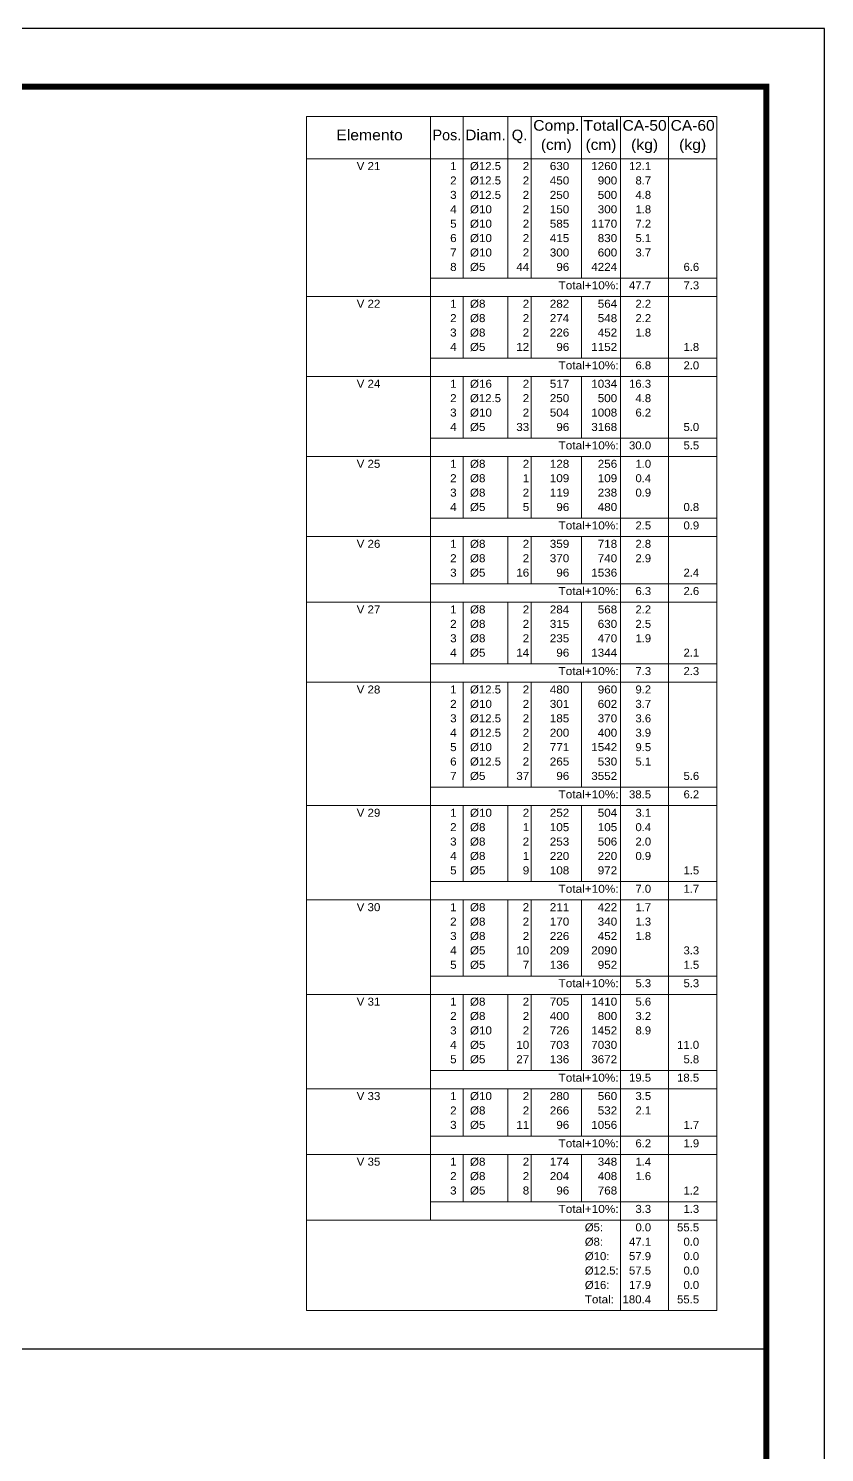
# Model space of a CAD drawing. Header units: centimetres. Extents: x 3194 to 3278, y -951 to -517.
# Drawn here: x 3264.74 to 3278.42, y -728.83 to -704.35 of the extents above; entities that cross this region are included whole.
import ezdxf
from ezdxf.enums import TextEntityAlignment as Align

# ---------------------------------------------------------------- set-up
doc = ezdxf.new("R2010")
doc.units = ezdxf.units.CM
doc.layers.add('ARQ-FOLHA', color=7, linetype='Continuous')
doc.layers.add('TABELAS', color=7, linetype='Continuous', lineweight=0)
doc.layers.add('TEXTO_TABELAS', color=7, linetype='Continuous', lineweight=0)
doc.styles.add('CYPETXT', font='arial.ttf', dxfattribs={"height": 0.2})

# ---------------------------------------------------------------- blocks, each defined once
blk = doc.blocks.new('FOLHA A1')
at = {"layer": 'ARQ-FOLHA'}
for p, q in [((841, 0), (0, 0)), ((841, -594), (841, 0))]:
    blk.add_line(p, q, dxfattribs=at)
at = {"layer": 'ARQ-FOLHA', "const_width": 1}
blk.add_lwpolyline([(25, -10), (25, -584), (831, -584), (831, -10), (25, -10)], dxfattribs=at)

msp = doc.modelspace()

# ---------------------------------------------------------------- linework, layer by layer
msp.add_line((3259.9194, -727.05051), (3277.4194, -727.05051))
at = {"layer": 'TABELAS'}
for p, q in [((3269.51736, -706.6258), (3269.51736, -705.86213)), ((3269.51736, -705.86213), (3276.56649, -705.86213)), ((3271.65013, -706.6258), (3271.65013, -705.86213)), ((3272.21152, -706.6258), (3272.21152, -705.86213)), ((3272.97657, -706.6258), (3272.97657, -705.86213)), ((3273.37973, -706.6258), (3273.37973, -705.86213)), ((3274.24109, -706.6258), (3274.24109, -705.86213)), ((3274.91532, -706.6258), (3274.91532, -705.86213)), ((3275.7409, -706.6258), (3275.7409, -705.86213)), ((3276.56649, -706.6258), (3276.56649, -705.86213)), ((3269.51736, -706.5914), (3276.56649, -706.5914)), ((3269.51736, -708.92368), (3269.51736, -706.6258)), ((3271.65013, -708.92368), (3271.65013, -706.6258)), ((3272.21152, -708.6416), (3272.21152, -706.6258)), ((3272.97657, -708.6416), (3272.97657, -706.6258)), ((3273.37973, -708.6416), (3273.37973, -706.6258)), ((3274.24109, -708.6416), (3274.24109, -706.6258)), ((3274.91532, -708.92368), (3274.91532, -706.6258)), ((3275.7409, -708.92368), (3275.7409, -706.6258)), ((3276.56649, -708.92368), (3276.56649, -706.6258)), ((3271.65013, -708.6416), (3276.56649, -708.6416)), ((3269.51736, -708.99248), (3269.51736, -708.92368)), ((3269.51736, -708.95808), (3276.56649, -708.95808)), ((3269.51736, -710.29966), (3269.51736, -708.99248)), ((3271.65013, -708.99248), (3271.65013, -708.92368)), ((3271.65013, -710.29966), (3271.65013, -708.99248)), ((3272.21152, -708.99248), (3272.21152, -708.95808)), ((3272.21152, -710.01758), (3272.21152, -708.99248)), ((3272.97657, -708.99248), (3272.97657, -708.95808)), ((3272.97657, -710.01758), (3272.97657, -708.99248)), ((3273.37973, -708.99248), (3273.37973, -708.95808)), ((3273.37973, -710.01758), (3273.37973, -708.99248)), ((3274.24109, -708.99248), (3274.24109, -708.95808)), ((3274.24109, -710.01758), (3274.24109, -708.99248)), ((3274.91532, -708.99248), (3274.91532, -708.92368)), ((3274.91532, -710.29966), (3274.91532, -708.99248)), ((3275.7409, -708.99248), (3275.7409, -708.92368)), ((3275.7409, -710.29966), (3275.7409, -708.99248)), ((3276.56649, -708.99248), (3276.56649, -708.92368)), ((3276.56649, -710.29966), (3276.56649, -708.99248)), ((3271.65013, -710.01758), (3276.56649, -710.01758)), ((3269.51736, -710.36845), (3269.51736, -710.29966)), ((3269.51736, -710.33405), (3276.56649, -710.33405)), ((3269.51736, -711.67563), (3269.51736, -710.36845)), ((3271.65013, -710.36845), (3271.65013, -710.29966)), ((3271.65013, -711.67563), (3271.65013, -710.36845)), ((3272.21152, -710.36845), (3272.21152, -710.33405)), ((3272.21152, -711.39356), (3272.21152, -710.36845)), ((3272.97657, -710.36845), (3272.97657, -710.33405)), ((3272.97657, -711.39356), (3272.97657, -710.36845)), ((3273.37973, -710.36845), (3273.37973, -710.33405)), ((3273.37973, -711.39356), (3273.37973, -710.36845)), ((3274.24109, -710.36845), (3274.24109, -710.33405)), ((3274.24109, -711.39356), (3274.24109, -710.36845)), ((3274.91532, -710.36845), (3274.91532, -710.29966)), ((3274.91532, -711.67563), (3274.91532, -710.36845)), ((3275.7409, -710.36845), (3275.7409, -710.29966)), ((3275.7409, -711.67563), (3275.7409, -710.36845)), ((3276.56649, -710.36845), (3276.56649, -710.29966)), ((3276.56649, -711.67563), (3276.56649, -710.36845)), ((3271.65013, -711.39356), (3276.56649, -711.39356)), ((3269.51736, -711.74443), (3269.51736, -711.67563)), ((3271.65013, -711.74443), (3271.65013, -711.67563)), ((3274.91532, -711.74443), (3274.91532, -711.67563)), ((3275.7409, -711.74443), (3275.7409, -711.67563)), ((3276.56649, -711.74443), (3276.56649, -711.67563)), ((3269.51736, -711.71003), (3276.56649, -711.71003)), ((3269.51736, -713.05161), (3269.51736, -711.74443)), ((3271.65013, -713.05161), (3271.65013, -711.74443)), ((3272.21152, -711.74443), (3272.21152, -711.71003)), ((3272.21152, -712.76953), (3272.21152, -711.74443)), ((3272.97657, -711.74443), (3272.97657, -711.71003)), ((3272.97657, -712.76953), (3272.97657, -711.74443)), ((3273.37973, -711.74443), (3273.37973, -711.71003)), ((3273.37973, -712.76953), (3273.37973, -711.74443)), ((3274.24109, -711.74443), (3274.24109, -711.71003)), ((3274.24109, -712.76953), (3274.24109, -711.74443)), ((3274.91532, -713.05161), (3274.91532, -711.74443)), ((3275.7409, -713.05161), (3275.7409, -711.74443)), ((3276.56649, -713.05161), (3276.56649, -711.74443)), ((3271.65013, -712.76953), (3276.56649, -712.76953)), ((3269.51736, -713.12041), (3269.51736, -713.05161)), ((3269.51736, -713.08601), (3276.56649, -713.08601)), ((3269.51736, -714.17991), (3269.51736, -713.12041)), ((3271.65013, -713.12041), (3271.65013, -713.05161)), ((3271.65013, -714.17991), (3271.65013, -713.12041)), ((3272.21152, -713.12041), (3272.21152, -713.08601)), ((3272.21152, -713.89783), (3272.21152, -713.12041)), ((3272.97657, -713.12041), (3272.97657, -713.08601)), ((3272.97657, -713.89783), (3272.97657, -713.12041)), ((3273.37973, -713.12041), (3273.37973, -713.08601)), ((3273.37973, -713.89783), (3273.37973, -713.12041)), ((3274.24109, -713.12041), (3274.24109, -713.08601)), ((3274.24109, -713.89783), (3274.24109, -713.12041)), ((3274.91532, -713.12041), (3274.91532, -713.05161)), ((3274.91532, -714.17991), (3274.91532, -713.12041)), ((3275.7409, -713.12041), (3275.7409, -713.05161)), ((3275.7409, -714.17991), (3275.7409, -713.12041)), ((3276.56649, -713.12041), (3276.56649, -713.05161)), ((3276.56649, -714.17991), (3276.56649, -713.12041)), ((3271.65013, -713.89783), (3276.56649, -713.89783)), ((3269.51736, -714.24871), (3269.51736, -714.17991)), ((3269.51736, -714.21431), (3276.56649, -714.21431)), ((3269.51736, -715.55588), (3269.51736, -714.24871)), ((3271.65013, -714.24871), (3271.65013, -714.17991)), ((3271.65013, -715.55588), (3271.65013, -714.24871)), ((3272.21152, -714.24871), (3272.21152, -714.21431)), ((3272.21152, -715.27381), (3272.21152, -714.24871)), ((3272.97657, -714.24871), (3272.97657, -714.21431)), ((3272.97657, -715.27381), (3272.97657, -714.24871)), ((3273.37973, -714.24871), (3273.37973, -714.21431)), ((3273.37973, -715.27381), (3273.37973, -714.24871)), ((3274.24109, -714.24871), (3274.24109, -714.21431)), ((3274.24109, -715.27381), (3274.24109, -714.24871)), ((3274.91532, -714.24871), (3274.91532, -714.17991)), ((3274.91532, -715.55588), (3274.91532, -714.24871)), ((3275.7409, -714.24871), (3275.7409, -714.17991)), ((3275.7409, -715.55588), (3275.7409, -714.24871)), ((3276.56649, -714.24871), (3276.56649, -714.17991)), ((3276.56649, -715.55588), (3276.56649, -714.24871)), ((3271.65013, -715.27381), (3276.56649, -715.27381)), ((3269.51736, -715.62468), (3269.51736, -715.55588)), ((3269.51736, -715.59028), (3276.56649, -715.59028)), ((3271.65013, -715.62468), (3271.65013, -715.55588)), ((3272.21152, -715.62468), (3272.21152, -715.59028)), ((3272.97657, -715.62468), (3272.97657, -715.59028)), ((3273.37973, -715.62468), (3273.37973, -715.59028)), ((3274.24109, -715.62468), (3274.24109, -715.59028)), ((3274.91532, -715.62468), (3274.91532, -715.55588)), ((3275.7409, -715.62468), (3275.7409, -715.55588)), ((3276.56649, -715.62468), (3276.56649, -715.55588)), ((3269.51736, -717.67489), (3269.51736, -715.62468)), ((3271.65013, -717.67489), (3271.65013, -715.62468)), ((3272.21152, -717.39281), (3272.21152, -715.62468)), ((3272.97657, -717.39281), (3272.97657, -715.62468)), ((3273.37973, -717.39281), (3273.37973, -715.62468)), ((3274.24109, -717.39281), (3274.24109, -715.62468)), ((3274.91532, -717.67489), (3274.91532, -715.62468)), ((3275.7409, -717.67489), (3275.7409, -715.62468)), ((3276.56649, -717.67489), (3276.56649, -715.62468)), ((3271.65013, -717.39281), (3276.56649, -717.39281)), ((3269.51736, -717.74368), (3269.51736, -717.67489)), ((3269.51736, -717.70929), (3276.56649, -717.70929)), ((3269.51736, -719.29854), (3269.51736, -717.74368)), ((3271.65013, -717.74368), (3271.65013, -717.67489)), ((3271.65013, -719.29854), (3271.65013, -717.74368)), ((3272.21152, -717.74368), (3272.21152, -717.70929)), ((3272.21152, -719.01646), (3272.21152, -717.74368)), ((3272.97657, -717.74368), (3272.97657, -717.70929)), ((3272.97657, -719.01646), (3272.97657, -717.74368)), ((3273.37973, -717.74368), (3273.37973, -717.70929)), ((3273.37973, -719.01646), (3273.37973, -717.74368)), ((3274.24109, -717.74368), (3274.24109, -717.70929)), ((3274.24109, -719.01646), (3274.24109, -717.74368)), ((3274.91532, -717.74368), (3274.91532, -717.67489)), ((3274.91532, -719.29854), (3274.91532, -717.74368)), ((3275.7409, -717.74368), (3275.7409, -717.67489)), ((3275.7409, -719.29854), (3275.7409, -717.74368)), ((3276.56649, -717.74368), (3276.56649, -717.67489)), ((3276.56649, -719.29854), (3276.56649, -717.74368)), ((3271.65013, -719.01646), (3276.56649, -719.01646)), ((3269.51736, -719.36734), (3269.51736, -719.29854)), ((3269.51736, -719.33294), (3276.56649, -719.33294)), ((3269.51736, -720.92219), (3269.51736, -719.36734)), ((3271.65013, -719.36734), (3271.65013, -719.29854)), ((3271.65013, -720.92219), (3271.65013, -719.36734)), ((3272.21152, -719.36734), (3272.21152, -719.33294)), ((3272.21152, -720.64011), (3272.21152, -719.36734)), ((3272.97657, -719.36734), (3272.97657, -719.33294)), ((3272.97657, -720.64011), (3272.97657, -719.36734)), ((3273.37973, -719.36734), (3273.37973, -719.33294)), ((3273.37973, -720.64011), (3273.37973, -719.36734)), ((3274.24109, -719.36734), (3274.24109, -719.33294)), ((3274.24109, -720.64011), (3274.24109, -719.36734)), ((3274.91532, -719.36734), (3274.91532, -719.29854)), ((3274.91532, -720.92219), (3274.91532, -719.36734)), ((3275.7409, -719.36734), (3275.7409, -719.29854)), ((3275.7409, -720.92219), (3275.7409, -719.36734)), ((3276.56649, -719.36734), (3276.56649, -719.29854)), ((3276.56649, -720.92219), (3276.56649, -719.36734)), ((3271.65013, -720.64011), (3276.56649, -720.64011)), ((3269.51736, -720.99099), (3269.51736, -720.92219)), ((3269.51736, -720.95659), (3276.56649, -720.95659)), ((3269.51736, -722.54584), (3269.51736, -720.99099)), ((3271.65013, -720.99099), (3271.65013, -720.92219)), ((3271.65013, -722.54584), (3271.65013, -720.99099)), ((3272.21152, -720.99099), (3272.21152, -720.95659)), ((3272.21152, -722.26377), (3272.21152, -720.99099)), ((3272.97657, -720.99099), (3272.97657, -720.95659)), ((3272.97657, -722.26377), (3272.97657, -720.99099)), ((3273.37973, -720.99099), (3273.37973, -720.95659)), ((3273.37973, -722.26377), (3273.37973, -720.99099)), ((3274.24109, -720.99099), (3274.24109, -720.95659)), ((3274.24109, -722.26377), (3274.24109, -720.99099)), ((3274.91532, -720.99099), (3274.91532, -720.92219)), ((3274.91532, -722.54584), (3274.91532, -720.99099)), ((3275.7409, -720.99099), (3275.7409, -720.92219)), ((3275.7409, -722.54584), (3275.7409, -720.99099)), ((3276.56649, -720.99099), (3276.56649, -720.92219)), ((3276.56649, -722.54584), (3276.56649, -720.99099)), ((3271.65013, -722.26377), (3276.56649, -722.26377)), ((3269.51736, -722.61464), (3269.51736, -722.54584)), ((3269.51736, -722.58024), (3276.56649, -722.58024)), ((3269.51736, -723.67414), (3269.51736, -722.61464)), ((3271.65013, -722.61464), (3271.65013, -722.54584)), ((3271.65013, -723.67414), (3271.65013, -722.61464)), ((3272.21152, -722.61464), (3272.21152, -722.58024)), ((3272.21152, -723.39207), (3272.21152, -722.61464)), ((3272.97657, -722.61464), (3272.97657, -722.58024)), ((3272.97657, -723.39207), (3272.97657, -722.61464)), ((3273.37973, -722.61464), (3273.37973, -722.58024)), ((3273.37973, -723.39207), (3273.37973, -722.61464)), ((3274.24109, -722.61464), (3274.24109, -722.58024)), ((3274.24109, -723.39207), (3274.24109, -722.61464)), ((3274.91532, -722.61464), (3274.91532, -722.54584)), ((3274.91532, -723.67414), (3274.91532, -722.61464)), ((3275.7409, -722.61464), (3275.7409, -722.54584)), ((3275.7409, -723.67414), (3275.7409, -722.61464)), ((3276.56649, -722.61464), (3276.56649, -722.54584)), ((3276.56649, -723.67414), (3276.56649, -722.61464)), ((3271.65013, -723.39207), (3276.56649, -723.39207)), ((3269.51736, -723.74294), (3269.51736, -723.67414)), ((3271.65013, -723.74294), (3271.65013, -723.67414)), ((3274.91532, -723.74294), (3274.91532, -723.67414)), ((3275.7409, -723.74294), (3275.7409, -723.67414)), ((3276.56649, -723.74294), (3276.56649, -723.67414)), ((3269.51736, -723.70854), (3276.56649, -723.70854)), ((3269.51736, -724.80244), (3269.51736, -723.74294)), ((3271.65013, -724.80244), (3271.65013, -723.74294)), ((3272.21152, -723.74294), (3272.21152, -723.70854)), ((3272.21152, -724.52037), (3272.21152, -723.74294)), ((3272.97657, -723.74294), (3272.97657, -723.70854)), ((3272.97657, -724.52037), (3272.97657, -723.74294)), ((3273.37973, -723.74294), (3273.37973, -723.70854)), ((3273.37973, -724.52037), (3273.37973, -723.74294)), ((3274.24109, -723.74294), (3274.24109, -723.70854)), ((3274.24109, -724.52037), (3274.24109, -723.74294)), ((3274.91532, -724.80244), (3274.91532, -723.74294)), ((3275.7409, -724.80244), (3275.7409, -723.74294)), ((3276.56649, -724.80244), (3276.56649, -723.74294)), ((3271.65013, -724.52037), (3276.56649, -724.52037)), ((3269.51736, -724.87124), (3269.51736, -724.80244)), ((3269.51736, -724.83684), (3276.56649, -724.83684)), ((3269.51736, -725.11892), (3269.51736, -724.87124)), ((3271.65013, -724.83684), (3271.65013, -724.80244)), ((3274.91532, -724.87124), (3274.91532, -724.80244)), ((3274.91532, -725.11892), (3274.91532, -724.87124)), ((3275.7409, -724.87124), (3275.7409, -724.80244)), ((3275.7409, -725.11892), (3275.7409, -724.87124)), ((3276.56649, -724.87124), (3276.56649, -724.80244)), ((3276.56649, -725.11892), (3276.56649, -724.87124)), ((3269.51736, -725.36659), (3269.51736, -725.11892)), ((3274.91532, -725.36659), (3274.91532, -725.11892)), ((3275.7409, -725.36659), (3275.7409, -725.11892)), ((3276.56649, -725.36659), (3276.56649, -725.11892)), ((3269.51736, -725.61427), (3269.51736, -725.36659)), ((3274.91532, -725.61427), (3274.91532, -725.36659)), ((3275.7409, -725.61427), (3275.7409, -725.36659)), ((3276.56649, -725.61427), (3276.56649, -725.36659)), ((3269.51736, -725.86194), (3269.51736, -725.61427)), ((3274.91532, -725.86194), (3274.91532, -725.61427)), ((3275.7409, -725.86194), (3275.7409, -725.61427)), ((3276.56649, -725.86194), (3276.56649, -725.61427)), ((3269.51736, -726.10962), (3269.51736, -725.86194)), ((3274.91532, -726.10962), (3274.91532, -725.86194)), ((3275.7409, -726.10962), (3275.7409, -725.86194)), ((3276.56649, -726.10962), (3276.56649, -725.86194)), ((3269.51736, -726.39169), (3269.51736, -726.10962)), ((3274.91532, -726.39169), (3274.91532, -726.10962)), ((3275.7409, -726.39169), (3275.7409, -726.10962)), ((3276.56649, -726.39169), (3276.56649, -726.10962)), ((3269.51736, -726.39169), (3276.56649, -726.39169))]:
    msp.add_line(p, q, dxfattribs=at)

# ---------------------------------------------------------------- block references
at = {"layer": 'ARQ-FOLHA', "xscale": 0.1, "yscale": 0.1, "zscale": 0.1}
msp.add_blockref('FOLHA A1', (3194.3194, -704.34997), dxfattribs=at)

# ---------------------------------------------------------------- texts
at = {"layer": 'TEXTO_TABELAS', "style": 'CYPETXT'}
for s, height, width, p, p2 in [('Comp.', 0.183463, 1.04992, (3273.41413, -706.10752), (3274.20669, -706.10752)), ('Total', 0.183463, 1.062552, (3274.27549, -706.10752), (3274.88092, -706.10752)), ('CA-50', 0.183463, 1.041731, (3274.94972, -706.10752), (3275.7065, -706.10752)), ('CA-60', 0.183463, 1.041731, (3275.7753, -706.10752), (3276.53209, -706.10752)), ('Elemento', 0.183463, 1.054768, (3270.02991, -706.27263), (3271.17197, -706.27263)), ('Pos.', 0.183463, 0.96052, (3271.68453, -706.27263), (3272.17713, -706.27263)), ('Diam.', 0.183463, 1.04029, (3272.24592, -706.27263), (3272.94217, -706.27263)), ('Q.', 0.183463, 0.9866, (3273.04468, -706.27263), (3273.31162, -706.27263)), ('(cm)', 0.183463, 1.031285, (3273.54622, -706.43775), (3274.0746, -706.43775)), ('(cm)', 0.183463, 1.031285, (3274.31402, -706.43775), (3274.84239, -706.43775)), ('(kg)', 0.183463, 1.053675, (3275.09557, -706.43775), (3275.56065, -706.43775)), ('(kg)', 0.183463, 1.053675, (3275.92116, -706.43775), (3276.38624, -706.43775)), ('V 21', 0.137598, 1.028253, (3270.38044, -706.78404), (3270.78705, -706.78404)), ('1', 0.1376, 1.042546, (3271.98655, -706.78404), (3272.09801, -706.78404)), ('%%c12.5', 0.137598, 1.020866, (3272.32676, -706.78404), (3272.86133, -706.78404)), ('2', 0.1376, 1.042546, (3273.23387, -706.78404), (3273.34533, -706.78404)), ('630', 0.137598, 1.042546, (3273.69895, -706.78404), (3274.03332, -706.78404)), ('1260', 0.137598, 1.042546, (3274.41102, -706.78404), (3274.85684, -706.78404)), ('12.1', 0.137598, 1.015093, (3275.05979, -706.78404), (3275.43956, -706.78404)), ('2', 0.1376, 1.042546, (3271.98655, -707.03171), (3272.09801, -707.03171)), ('%%c12.5', 0.137598, 1.020866, (3272.32676, -707.03171), (3272.86133, -707.03171)), ('2', 0.1376, 1.042546, (3273.23387, -707.03171), (3273.34533, -707.03171)), ('450', 0.137598, 1.042546, (3273.69895, -707.03171), (3274.03332, -707.03171)), ('900', 0.137598, 1.042546, (3274.52248, -707.03171), (3274.85684, -707.03171)), ('8.7', 0.137598, 1.00411, (3275.17125, -707.03171), (3275.43956, -707.03171)), ('3', 0.1376, 1.042546, (3271.98655, -707.27939), (3272.09801, -707.27939)), ('%%c12.5', 0.137598, 1.020866, (3272.32676, -707.27939), (3272.86133, -707.27939)), ('2', 0.1376, 1.042546, (3273.23387, -707.27939), (3273.34533, -707.27939)), ('250', 0.137598, 1.042546, (3273.69895, -707.27939), (3274.03332, -707.27939)), ('500', 0.137598, 1.042546, (3274.52248, -707.27939), (3274.85684, -707.27939)), ('4.8', 0.137598, 1.00411, (3275.17125, -707.27939), (3275.43956, -707.27939)), ('4', 0.1376, 1.042546, (3271.98655, -707.52706), (3272.09801, -707.52706)), ('%%c10', 0.137598, 1.039569, (3272.32676, -707.52706), (3272.70447, -707.52706)), ('2', 0.1376, 1.042546, (3273.23387, -707.52706), (3273.34533, -707.52706)), ('150', 0.137598, 1.042546, (3273.69895, -707.52706), (3274.03332, -707.52706)), ('300', 0.137598, 1.042546, (3274.52248, -707.52706), (3274.85684, -707.52706)), ('1.8', 0.137598, 1.00411, (3275.17125, -707.52706), (3275.43956, -707.52706)), ('5', 0.1376, 1.042546, (3271.98655, -707.77474), (3272.09801, -707.77474)), ('%%c10', 0.137598, 1.039569, (3272.32676, -707.77474), (3272.70447, -707.77474)), ('2', 0.1376, 1.042546, (3273.23387, -707.77474), (3273.34533, -707.77474)), ('585', 0.137598, 1.042546, (3273.69895, -707.77474), (3274.03332, -707.77474)), ('1170', 0.137598, 1.042546, (3274.41102, -707.77474), (3274.85684, -707.77474)), ('7.2', 0.137598, 1.00411, (3275.17125, -707.77474), (3275.43956, -707.77474)), ('6', 0.1376, 1.042546, (3271.98655, -708.02242), (3272.09801, -708.02242)), ('%%c10', 0.137598, 1.039569, (3272.32676, -708.02242), (3272.70447, -708.02242)), ('2', 0.1376, 1.042546, (3273.23387, -708.02242), (3273.34533, -708.02242)), ('415', 0.137598, 1.042546, (3273.69895, -708.02242), (3274.03332, -708.02242)), ('830', 0.137598, 1.042546, (3274.52248, -708.02242), (3274.85684, -708.02242)), ('5.1', 0.137598, 1.00411, (3275.17125, -708.02242), (3275.43956, -708.02242)), ('7', 0.1376, 1.042546, (3271.98655, -708.27009), (3272.09801, -708.27009)), ('%%c10', 0.137598, 1.039569, (3272.32676, -708.27009), (3272.70447, -708.27009)), ('2', 0.1376, 1.042546, (3273.23387, -708.27009), (3273.34533, -708.27009)), ('300', 0.137598, 1.042546, (3273.69895, -708.27009), (3274.03332, -708.27009)), ('600', 0.137598, 1.042546, (3274.52248, -708.27009), (3274.85684, -708.27009)), ('3.7', 0.137598, 1.00411, (3275.17125, -708.27009), (3275.43956, -708.27009)), ('8', 0.1376, 1.042546, (3271.98655, -708.51777), (3272.09801, -708.51777)), ('%%c5', 0.137598, 1.038327, (3272.32676, -708.51777), (3272.59301, -708.51777)), ('44', 0.137598, 1.042546, (3273.12242, -708.51777), (3273.34533, -708.51777)), ('96', 0.137598, 1.042546, (3273.81041, -708.51777), (3274.03332, -708.51777)), ('4224', 0.137598, 1.042546, (3274.41102, -708.51777), (3274.85684, -708.51777)), ('6.6', 0.137598, 1.00411, (3275.99683, -708.51777), (3276.26515, -708.51777)), ('Total+10%:', 0.137598, 1.055486, (3273.84894, -708.83424), (3274.88092, -708.83424)), ('47.7', 0.137598, 1.015093, (3275.05979, -708.83424), (3275.43956, -708.83424)), ('7.3', 0.137598, 1.00411, (3275.99683, -708.83424), (3276.26515, -708.83424)), ('%%c8', 0.137598, 1.038327, (3272.32676, -709.15072), (3272.59301, -709.15072)), ('V 22', 0.137598, 1.028253, (3270.38044, -709.15072), (3270.78705, -709.15072)), ('1', 0.1376, 1.042546, (3271.98655, -709.15072), (3272.09801, -709.15072)), ('2', 0.1376, 1.042546, (3273.23387, -709.15072), (3273.34533, -709.15072)), ('282', 0.137598, 1.042546, (3273.69895, -709.15072), (3274.03332, -709.15072)), ('564', 0.137598, 1.042546, (3274.52248, -709.15072), (3274.85684, -709.15072)), ('2.2', 0.137598, 1.00411, (3275.17125, -709.15072), (3275.43956, -709.15072)), ('2', 0.1376, 1.042546, (3271.98655, -709.39839), (3272.09801, -709.39839)), ('%%c8', 0.137598, 1.038327, (3272.32676, -709.39839), (3272.59301, -709.39839)), ('2', 0.1376, 1.042546, (3273.23387, -709.39839), (3273.34533, -709.39839)), ('274', 0.137598, 1.042546, (3273.69895, -709.39839), (3274.03332, -709.39839)), ('548', 0.137598, 1.042546, (3274.52248, -709.39839), (3274.85684, -709.39839)), ('2.2', 0.137598, 1.00411, (3275.17125, -709.39839), (3275.43956, -709.39839)), ('3', 0.1376, 1.042546, (3271.98655, -709.64607), (3272.09801, -709.64607)), ('%%c8', 0.137598, 1.038327, (3272.32676, -709.64607), (3272.59301, -709.64607)), ('2', 0.1376, 1.042546, (3273.23387, -709.64607), (3273.34533, -709.64607)), ('226', 0.137598, 1.042546, (3273.69895, -709.64607), (3274.03332, -709.64607)), ('452', 0.137598, 1.042546, (3274.52248, -709.64607), (3274.85684, -709.64607)), ('1.8', 0.137598, 1.00411, (3275.17125, -709.64607), (3275.43956, -709.64607)), ('4', 0.1376, 1.042546, (3271.98655, -709.89374), (3272.09801, -709.89374)), ('%%c5', 0.137598, 1.038327, (3272.32676, -709.89374), (3272.59301, -709.89374)), ('12', 0.137598, 1.042546, (3273.12242, -709.89374), (3273.34533, -709.89374)), ('96', 0.137598, 1.042546, (3273.81041, -709.89374), (3274.03332, -709.89374)), ('1152', 0.137598, 1.042546, (3274.41102, -709.89374), (3274.85684, -709.89374)), ('1.8', 0.137598, 1.00411, (3275.99683, -709.89374), (3276.26515, -709.89374)), ('Total+10%:', 0.137598, 1.055486, (3273.84894, -710.21022), (3274.88092, -710.21022)), ('6.8', 0.137598, 1.00411, (3275.17125, -710.21022), (3275.43956, -710.21022)), ('2.0', 0.137598, 1.00411, (3275.99683, -710.21022), (3276.26515, -710.21022)), ('V 24', 0.137598, 1.028253, (3270.38044, -710.52669), (3270.78705, -710.52669)), ('1', 0.1376, 1.042546, (3271.98655, -710.52669), (3272.09801, -710.52669)), ('%%c16', 0.137598, 1.039569, (3272.32676, -710.52669), (3272.70447, -710.52669)), ('2', 0.1376, 1.042546, (3273.23387, -710.52669), (3273.34533, -710.52669)), ('517', 0.137598, 1.042546, (3273.69895, -710.52669), (3274.03332, -710.52669)), ('1034', 0.137598, 1.042546, (3274.41102, -710.52669), (3274.85684, -710.52669)), ('16.3', 0.137598, 1.015093, (3275.05979, -710.52669), (3275.43956, -710.52669)), ('2', 0.1376, 1.042546, (3271.98655, -710.77437), (3272.09801, -710.77437)), ('%%c12.5', 0.137598, 1.020866, (3272.32676, -710.77437), (3272.86133, -710.77437)), ('2', 0.1376, 1.042546, (3273.23387, -710.77437), (3273.34533, -710.77437)), ('250', 0.137598, 1.042546, (3273.69895, -710.77437), (3274.03332, -710.77437)), ('500', 0.137598, 1.042546, (3274.52248, -710.77437), (3274.85684, -710.77437)), ('4.8', 0.137598, 1.00411, (3275.17125, -710.77437), (3275.43956, -710.77437)), ('3', 0.1376, 1.042546, (3271.98655, -711.02204), (3272.09801, -711.02204)), ('%%c10', 0.137598, 1.039569, (3272.32676, -711.02204), (3272.70447, -711.02204)), ('2', 0.1376, 1.042546, (3273.23387, -711.02204), (3273.34533, -711.02204)), ('504', 0.137598, 1.042546, (3273.69895, -711.02204), (3274.03332, -711.02204)), ('1008', 0.137598, 1.042546, (3274.41102, -711.02204), (3274.85684, -711.02204)), ('6.2', 0.137598, 1.00411, (3275.17125, -711.02204), (3275.43956, -711.02204)), ('4', 0.1376, 1.042546, (3271.98655, -711.26972), (3272.09801, -711.26972)), ('%%c5', 0.137598, 1.038327, (3272.32676, -711.26972), (3272.59301, -711.26972)), ('33', 0.137598, 1.042546, (3273.12242, -711.26972), (3273.34533, -711.26972)), ('96', 0.137598, 1.042546, (3273.81041, -711.26972), (3274.03332, -711.26972)), ('3168', 0.137598, 1.042546, (3274.41102, -711.26972), (3274.85684, -711.26972)), ('5.0', 0.137598, 1.00411, (3275.99683, -711.26972), (3276.26515, -711.26972)), ('Total+10%:', 0.137598, 1.055486, (3273.84894, -711.58619), (3274.88092, -711.58619)), ('30.0', 0.137598, 1.015093, (3275.05979, -711.58619), (3275.43956, -711.58619)), ('5.5', 0.137598, 1.00411, (3275.99683, -711.58619), (3276.26515, -711.58619)), ('V 25', 0.137598, 1.028253, (3270.38044, -711.90267), (3270.78705, -711.90267)), ('1', 0.1376, 1.042546, (3271.98655, -711.90267), (3272.09801, -711.90267)), ('%%c8', 0.137598, 1.038327, (3272.32676, -711.90267), (3272.59301, -711.90267)), ('2', 0.1376, 1.042546, (3273.23387, -711.90267), (3273.34533, -711.90267)), ('128', 0.137598, 1.042546, (3273.69895, -711.90267), (3274.03332, -711.90267)), ('256', 0.137598, 1.042546, (3274.52248, -711.90267), (3274.85684, -711.90267)), ('1.0', 0.137598, 1.00411, (3275.17125, -711.90267), (3275.43956, -711.90267)), ('2', 0.1376, 1.042546, (3271.98655, -712.15034), (3272.09801, -712.15034)), ('%%c8', 0.137598, 1.038327, (3272.32676, -712.15034), (3272.59301, -712.15034)), ('1', 0.1376, 1.042546, (3273.23387, -712.15034), (3273.34533, -712.15034)), ('109', 0.137598, 1.042546, (3273.69895, -712.15034), (3274.03332, -712.15034)), ('109', 0.137598, 1.042546, (3274.52248, -712.15034), (3274.85684, -712.15034)), ('0.4', 0.137598, 1.00411, (3275.17125, -712.15034), (3275.43956, -712.15034)), ('3', 0.1376, 1.042546, (3271.98655, -712.39802), (3272.09801, -712.39802)), ('%%c8', 0.137598, 1.038327, (3272.32676, -712.39802), (3272.59301, -712.39802)), ('2', 0.1376, 1.042546, (3273.23387, -712.39802), (3273.34533, -712.39802)), ('119', 0.137598, 1.042546, (3273.69895, -712.39802), (3274.03332, -712.39802)), ('238', 0.137598, 1.042546, (3274.52248, -712.39802), (3274.85684, -712.39802)), ('0.9', 0.137598, 1.00411, (3275.17125, -712.39802), (3275.43956, -712.39802)), ('4', 0.1376, 1.042546, (3271.98655, -712.64569), (3272.09801, -712.64569)), ('%%c5', 0.137598, 1.038327, (3272.32676, -712.64569), (3272.59301, -712.64569)), ('5', 0.1376, 1.042546, (3273.23387, -712.64569), (3273.34533, -712.64569)), ('96', 0.137598, 1.042546, (3273.81041, -712.64569), (3274.03332, -712.64569)), ('480', 0.137598, 1.042546, (3274.52248, -712.64569), (3274.85684, -712.64569)), ('0.8', 0.137598, 1.00411, (3275.99683, -712.64569), (3276.26515, -712.64569)), ('Total+10%:', 0.137598, 1.055486, (3273.84894, -712.96217), (3274.88092, -712.96217)), ('2.5', 0.137598, 1.00411, (3275.17125, -712.96217), (3275.43956, -712.96217)), ('0.9', 0.137598, 1.00411, (3275.99683, -712.96217), (3276.26515, -712.96217)), ('V 26', 0.137598, 1.028253, (3270.38044, -713.27864), (3270.78705, -713.27864)), ('1', 0.1376, 1.042546, (3271.98655, -713.27864), (3272.09801, -713.27864)), ('%%c8', 0.137598, 1.038327, (3272.32676, -713.27864), (3272.59301, -713.27864)), ('2', 0.1376, 1.042546, (3273.23387, -713.27864), (3273.34533, -713.27864)), ('359', 0.137598, 1.042546, (3273.69895, -713.27864), (3274.03332, -713.27864)), ('718', 0.137598, 1.042546, (3274.52248, -713.27864), (3274.85684, -713.27864)), ('2.8', 0.137598, 1.00411, (3275.17125, -713.27864), (3275.43956, -713.27864)), ('2', 0.1376, 1.042546, (3271.98655, -713.52632), (3272.09801, -713.52632)), ('%%c8', 0.137598, 1.038327, (3272.32676, -713.52632), (3272.59301, -713.52632)), ('2', 0.1376, 1.042546, (3273.23387, -713.52632), (3273.34533, -713.52632)), ('370', 0.137598, 1.042546, (3273.69895, -713.52632), (3274.03332, -713.52632)), ('740', 0.137598, 1.042546, (3274.52248, -713.52632), (3274.85684, -713.52632)), ('2.9', 0.137598, 1.00411, (3275.17125, -713.52632), (3275.43956, -713.52632)), ('3', 0.1376, 1.042546, (3271.98655, -713.77399), (3272.09801, -713.77399)), ('%%c5', 0.137598, 1.038327, (3272.32676, -713.77399), (3272.59301, -713.77399)), ('16', 0.137598, 1.042546, (3273.12242, -713.77399), (3273.34533, -713.77399)), ('96', 0.137598, 1.042546, (3273.81041, -713.77399), (3274.03332, -713.77399)), ('1536', 0.137598, 1.042546, (3274.41102, -713.77399), (3274.85684, -713.77399)), ('2.4', 0.137598, 1.00411, (3275.99683, -713.77399), (3276.26515, -713.77399)), ('Total+10%:', 0.137598, 1.055486, (3273.84894, -714.09047), (3274.88092, -714.09047)), ('6.3', 0.137598, 1.00411, (3275.17125, -714.09047), (3275.43956, -714.09047)), ('2.6', 0.137598, 1.00411, (3275.99683, -714.09047), (3276.26515, -714.09047)), ('V 27', 0.137598, 1.028253, (3270.38044, -714.40694), (3270.78705, -714.40694)), ('1', 0.1376, 1.042546, (3271.98655, -714.40694), (3272.09801, -714.40694)), ('%%c8', 0.137598, 1.038327, (3272.32676, -714.40694), (3272.59301, -714.40694)), ('2', 0.1376, 1.042546, (3273.23387, -714.40694), (3273.34533, -714.40694)), ('284', 0.137598, 1.042546, (3273.69895, -714.40694), (3274.03332, -714.40694)), ('568', 0.137598, 1.042546, (3274.52248, -714.40694), (3274.85684, -714.40694)), ('2.2', 0.137598, 1.00411, (3275.17125, -714.40694), (3275.43956, -714.40694)), ('2', 0.1376, 1.042546, (3271.98655, -714.65462), (3272.09801, -714.65462)), ('%%c8', 0.137598, 1.038327, (3272.32676, -714.65462), (3272.59301, -714.65462)), ('2', 0.1376, 1.042546, (3273.23387, -714.65462), (3273.34533, -714.65462)), ('315', 0.137598, 1.042546, (3273.69895, -714.65462), (3274.03332, -714.65462)), ('630', 0.137598, 1.042546, (3274.52248, -714.65462), (3274.85684, -714.65462)), ('2.5', 0.137598, 1.00411, (3275.17125, -714.65462), (3275.43956, -714.65462)), ('3', 0.1376, 1.042546, (3271.98655, -714.90229), (3272.09801, -714.90229)), ('%%c8', 0.137598, 1.038327, (3272.32676, -714.90229), (3272.59301, -714.90229)), ('2', 0.1376, 1.042546, (3273.23387, -714.90229), (3273.34533, -714.90229)), ('235', 0.137598, 1.042546, (3273.69895, -714.90229), (3274.03332, -714.90229)), ('470', 0.137598, 1.042546, (3274.52248, -714.90229), (3274.85684, -714.90229)), ('1.9', 0.137598, 1.00411, (3275.17125, -714.90229), (3275.43956, -714.90229)), ('4', 0.1376, 1.042546, (3271.98655, -715.14997), (3272.09801, -715.14997)), ('%%c5', 0.137598, 1.038327, (3272.32676, -715.14997), (3272.59301, -715.14997)), ('14', 0.137598, 1.042546, (3273.12242, -715.14997), (3273.34533, -715.14997)), ('96', 0.137598, 1.042546, (3273.81041, -715.14997), (3274.03332, -715.14997)), ('1344', 0.137598, 1.042546, (3274.41102, -715.14997), (3274.85684, -715.14997)), ('2.1', 0.137598, 1.00411, (3275.99683, -715.14997), (3276.26515, -715.14997)), ('Total+10%:', 0.137598, 1.055486, (3273.84894, -715.46644), (3274.88092, -715.46644)), ('7.3', 0.137598, 1.00411, (3275.17125, -715.46644), (3275.43956, -715.46644)), ('2.3', 0.137598, 1.00411, (3275.99683, -715.46644), (3276.26515, -715.46644)), ('V 28', 0.137598, 1.028253, (3270.38044, -715.78292), (3270.78705, -715.78292)), ('1', 0.1376, 1.042546, (3271.98655, -715.78292), (3272.09801, -715.78292)), ('%%c12.5', 0.137598, 1.020866, (3272.32676, -715.78292), (3272.86133, -715.78292)), ('2', 0.1376, 1.042546, (3273.23387, -715.78292), (3273.34533, -715.78292)), ('480', 0.137598, 1.042546, (3273.69895, -715.78292), (3274.03332, -715.78292)), ('960', 0.137598, 1.042546, (3274.52248, -715.78292), (3274.85684, -715.78292)), ('9.2', 0.137598, 1.00411, (3275.17125, -715.78292), (3275.43956, -715.78292)), ('2', 0.1376, 1.042546, (3271.98655, -716.03059), (3272.09801, -716.03059)), ('%%c10', 0.137598, 1.039569, (3272.32676, -716.03059), (3272.70447, -716.03059)), ('2', 0.1376, 1.042546, (3273.23387, -716.03059), (3273.34533, -716.03059)), ('301', 0.137598, 1.042546, (3273.69895, -716.03059), (3274.03332, -716.03059)), ('602', 0.137598, 1.042546, (3274.52248, -716.03059), (3274.85684, -716.03059)), ('3.7', 0.137598, 1.00411, (3275.17125, -716.03059), (3275.43956, -716.03059)), ('3', 0.1376, 1.042546, (3271.98655, -716.27827), (3272.09801, -716.27827)), ('%%c12.5', 0.137598, 1.020866, (3272.32676, -716.27827), (3272.86133, -716.27827)), ('2', 0.1376, 1.042546, (3273.23387, -716.27827), (3273.34533, -716.27827)), ('185', 0.137598, 1.042546, (3273.69895, -716.27827), (3274.03332, -716.27827)), ('370', 0.137598, 1.042546, (3274.52248, -716.27827), (3274.85684, -716.27827)), ('3.6', 0.137598, 1.00411, (3275.17125, -716.27827), (3275.43956, -716.27827)), ('4', 0.1376, 1.042546, (3271.98655, -716.52595), (3272.09801, -716.52595)), ('%%c12.5', 0.137598, 1.020866, (3272.32676, -716.52595), (3272.86133, -716.52595)), ('2', 0.1376, 1.042546, (3273.23387, -716.52595), (3273.34533, -716.52595)), ('200', 0.137598, 1.042546, (3273.69895, -716.52595), (3274.03332, -716.52595)), ('400', 0.137598, 1.042546, (3274.52248, -716.52595), (3274.85684, -716.52595)), ('3.9', 0.137598, 1.00411, (3275.17125, -716.52595), (3275.43956, -716.52595)), ('5', 0.1376, 1.042546, (3271.98655, -716.77362), (3272.09801, -716.77362)), ('%%c10', 0.137598, 1.039569, (3272.32676, -716.77362), (3272.70447, -716.77362)), ('2', 0.1376, 1.042546, (3273.23387, -716.77362), (3273.34533, -716.77362)), ('771', 0.137598, 1.042546, (3273.69895, -716.77362), (3274.03332, -716.77362)), ('1542', 0.137598, 1.042546, (3274.41102, -716.77362), (3274.85684, -716.77362)), ('9.5', 0.137598, 1.00411, (3275.17125, -716.77362), (3275.43956, -716.77362)), ('6', 0.1376, 1.042546, (3271.98655, -717.0213), (3272.09801, -717.0213)), ('%%c12.5', 0.137598, 1.020866, (3272.32676, -717.0213), (3272.86133, -717.0213)), ('2', 0.1376, 1.042546, (3273.23387, -717.0213), (3273.34533, -717.0213)), ('265', 0.137598, 1.042546, (3273.69895, -717.0213), (3274.03332, -717.0213)), ('530', 0.137598, 1.042546, (3274.52248, -717.0213), (3274.85684, -717.0213)), ('5.1', 0.137598, 1.00411, (3275.17125, -717.0213), (3275.43956, -717.0213)), ('7', 0.1376, 1.042546, (3271.98655, -717.26897), (3272.09801, -717.26897)), ('%%c5', 0.137598, 1.038327, (3272.32676, -717.26897), (3272.59301, -717.26897)), ('37', 0.137598, 1.042546, (3273.12242, -717.26897), (3273.34533, -717.26897)), ('96', 0.137598, 1.042546, (3273.81041, -717.26897), (3274.03332, -717.26897)), ('3552', 0.137598, 1.042546, (3274.41102, -717.26897), (3274.85684, -717.26897)), ('5.6', 0.137598, 1.00411, (3275.99683, -717.26897), (3276.26515, -717.26897)), ('Total+10%:', 0.137598, 1.055486, (3273.84894, -717.58545), (3274.88092, -717.58545)), ('38.5', 0.137598, 1.015093, (3275.05979, -717.58545), (3275.43956, -717.58545)), ('6.2', 0.137598, 1.00411, (3275.99683, -717.58545), (3276.26515, -717.58545)), ('V 29', 0.137598, 1.028253, (3270.38044, -717.90192), (3270.78705, -717.90192)), ('1', 0.1376, 1.042546, (3271.98655, -717.90192), (3272.09801, -717.90192)), ('%%c10', 0.137598, 1.039569, (3272.32676, -717.90192), (3272.70447, -717.90192)), ('2', 0.1376, 1.042546, (3273.23387, -717.90192), (3273.34533, -717.90192)), ('252', 0.137598, 1.042546, (3273.69895, -717.90192), (3274.03332, -717.90192)), ('504', 0.137598, 1.042546, (3274.52248, -717.90192), (3274.85684, -717.90192)), ('3.1', 0.137598, 1.00411, (3275.17125, -717.90192), (3275.43956, -717.90192)), ('2', 0.1376, 1.042546, (3271.98655, -718.1496), (3272.09801, -718.1496)), ('%%c8', 0.137598, 1.038327, (3272.32676, -718.1496), (3272.59301, -718.1496)), ('1', 0.1376, 1.042546, (3273.23387, -718.1496), (3273.34533, -718.1496)), ('105', 0.137598, 1.042546, (3273.69895, -718.1496), (3274.03332, -718.1496)), ('105', 0.137598, 1.042546, (3274.52248, -718.1496), (3274.85684, -718.1496)), ('0.4', 0.137598, 1.00411, (3275.17125, -718.1496), (3275.43956, -718.1496)), ('3', 0.1376, 1.042546, (3271.98655, -718.39727), (3272.09801, -718.39727)), ('%%c8', 0.137598, 1.038327, (3272.32676, -718.39727), (3272.59301, -718.39727)), ('2', 0.1376, 1.042546, (3273.23387, -718.39727), (3273.34533, -718.39727)), ('253', 0.137598, 1.042546, (3273.69895, -718.39727), (3274.03332, -718.39727)), ('506', 0.137598, 1.042546, (3274.52248, -718.39727), (3274.85684, -718.39727)), ('2.0', 0.137598, 1.00411, (3275.17125, -718.39727), (3275.43956, -718.39727)), ('4', 0.1376, 1.042546, (3271.98655, -718.64495), (3272.09801, -718.64495)), ('%%c8', 0.137598, 1.038327, (3272.32676, -718.64495), (3272.59301, -718.64495)), ('1', 0.1376, 1.042546, (3273.23387, -718.64495), (3273.34533, -718.64495)), ('220', 0.137598, 1.042546, (3273.69895, -718.64495), (3274.03332, -718.64495)), ('220', 0.137598, 1.042546, (3274.52248, -718.64495), (3274.85684, -718.64495)), ('0.9', 0.137598, 1.00411, (3275.17125, -718.64495), (3275.43956, -718.64495)), ('5', 0.1376, 1.042546, (3271.98655, -718.89262), (3272.09801, -718.89262)), ('%%c5', 0.137598, 1.038327, (3272.32676, -718.89262), (3272.59301, -718.89262)), ('9', 0.1376, 1.042546, (3273.23387, -718.89262), (3273.34533, -718.89262)), ('108', 0.137598, 1.042546, (3273.69895, -718.89262), (3274.03332, -718.89262)), ('972', 0.137598, 1.042546, (3274.52248, -718.89262), (3274.85684, -718.89262)), ('1.5', 0.137598, 1.00411, (3275.99683, -718.89262), (3276.26515, -718.89262)), ('Total+10%:', 0.137598, 1.055486, (3273.84894, -719.2091), (3274.88092, -719.2091)), ('7.0', 0.137598, 1.00411, (3275.17125, -719.2091), (3275.43956, -719.2091)), ('1.7', 0.137598, 1.00411, (3275.99683, -719.2091), (3276.26515, -719.2091)), ('V 30', 0.137598, 1.028253, (3270.38044, -719.52557), (3270.78705, -719.52557)), ('1', 0.1376, 1.042546, (3271.98655, -719.52557), (3272.09801, -719.52557)), ('%%c8', 0.137598, 1.038327, (3272.32676, -719.52557), (3272.59301, -719.52557)), ('2', 0.1376, 1.042546, (3273.23387, -719.52557), (3273.34533, -719.52557)), ('211', 0.137598, 1.042546, (3273.69895, -719.52557), (3274.03332, -719.52557)), ('422', 0.137598, 1.042546, (3274.52248, -719.52557), (3274.85684, -719.52557)), ('1.7', 0.137598, 1.00411, (3275.17125, -719.52557), (3275.43956, -719.52557)), ('2', 0.1376, 1.042546, (3271.98655, -719.77325), (3272.09801, -719.77325)), ('%%c8', 0.137598, 1.038327, (3272.32676, -719.77325), (3272.59301, -719.77325)), ('2', 0.1376, 1.042546, (3273.23387, -719.77325), (3273.34533, -719.77325)), ('170', 0.137598, 1.042546, (3273.69895, -719.77325), (3274.03332, -719.77325)), ('340', 0.137598, 1.042546, (3274.52248, -719.77325), (3274.85684, -719.77325)), ('1.3', 0.137598, 1.00411, (3275.17125, -719.77325), (3275.43956, -719.77325)), ('3', 0.1376, 1.042546, (3271.98655, -720.02093), (3272.09801, -720.02093)), ('%%c8', 0.137598, 1.038327, (3272.32676, -720.02093), (3272.59301, -720.02093)), ('2', 0.1376, 1.042546, (3273.23387, -720.02093), (3273.34533, -720.02093)), ('226', 0.137598, 1.042546, (3273.69895, -720.02093), (3274.03332, -720.02093)), ('452', 0.137598, 1.042546, (3274.52248, -720.02093), (3274.85684, -720.02093)), ('1.8', 0.137598, 1.00411, (3275.17125, -720.02093), (3275.43956, -720.02093)), ('4', 0.1376, 1.042546, (3271.98655, -720.2686), (3272.09801, -720.2686)), ('%%c5', 0.137598, 1.038327, (3272.32676, -720.2686), (3272.59301, -720.2686)), ('10', 0.137598, 1.042546, (3273.12242, -720.2686), (3273.34533, -720.2686)), ('209', 0.137598, 1.042546, (3273.69895, -720.2686), (3274.03332, -720.2686)), ('2090', 0.137598, 1.042546, (3274.41102, -720.2686), (3274.85684, -720.2686)), ('3.3', 0.137598, 1.00411, (3275.99683, -720.2686), (3276.26515, -720.2686)), ('5', 0.1376, 1.042546, (3271.98655, -720.51628), (3272.09801, -720.51628)), ('%%c5', 0.137598, 1.038327, (3272.32676, -720.51628), (3272.59301, -720.51628)), ('7', 0.1376, 1.042546, (3273.23387, -720.51628), (3273.34533, -720.51628)), ('136', 0.137598, 1.042546, (3273.69895, -720.51628), (3274.03332, -720.51628)), ('952', 0.137598, 1.042546, (3274.52248, -720.51628), (3274.85684, -720.51628)), ('1.5', 0.137598, 1.00411, (3275.99683, -720.51628), (3276.26515, -720.51628)), ('Total+10%:', 0.137598, 1.055486, (3273.84894, -720.83275), (3274.88092, -720.83275)), ('5.3', 0.137598, 1.00411, (3275.17125, -720.83275), (3275.43956, -720.83275)), ('5.3', 0.137598, 1.00411, (3275.99683, -720.83275), (3276.26515, -720.83275)), ('V 31', 0.137598, 1.028253, (3270.38044, -721.14923), (3270.78705, -721.14923)), ('1', 0.1376, 1.042546, (3271.98655, -721.14923), (3272.09801, -721.14923)), ('%%c8', 0.137598, 1.038327, (3272.32676, -721.14923), (3272.59301, -721.14923)), ('2', 0.1376, 1.042546, (3273.23387, -721.14923), (3273.34533, -721.14923)), ('705', 0.137598, 1.042546, (3273.69895, -721.14923), (3274.03332, -721.14923)), ('1410', 0.137598, 1.042546, (3274.41102, -721.14923), (3274.85684, -721.14923)), ('5.6', 0.137598, 1.00411, (3275.17125, -721.14923), (3275.43956, -721.14923)), ('2', 0.1376, 1.042546, (3271.98655, -721.3969), (3272.09801, -721.3969)), ('%%c8', 0.137598, 1.038327, (3272.32676, -721.3969), (3272.59301, -721.3969)), ('2', 0.1376, 1.042546, (3273.23387, -721.3969), (3273.34533, -721.3969)), ('400', 0.137598, 1.042546, (3273.69895, -721.3969), (3274.03332, -721.3969)), ('800', 0.137598, 1.042546, (3274.52248, -721.3969), (3274.85684, -721.3969)), ('3.2', 0.137598, 1.00411, (3275.17125, -721.3969), (3275.43956, -721.3969)), ('3', 0.1376, 1.042546, (3271.98655, -721.64458), (3272.09801, -721.64458)), ('%%c10', 0.137598, 1.039569, (3272.32676, -721.64458), (3272.70447, -721.64458)), ('2', 0.1376, 1.042546, (3273.23387, -721.64458), (3273.34533, -721.64458)), ('726', 0.137598, 1.042546, (3273.69895, -721.64458), (3274.03332, -721.64458)), ('1452', 0.137598, 1.042546, (3274.41102, -721.64458), (3274.85684, -721.64458)), ('8.9', 0.137598, 1.00411, (3275.17125, -721.64458), (3275.43956, -721.64458)), ('4', 0.1376, 1.042546, (3271.98655, -721.89225), (3272.09801, -721.89225)), ('%%c5', 0.137598, 1.038327, (3272.32676, -721.89225), (3272.59301, -721.89225)), ('10', 0.137598, 1.042546, (3273.12242, -721.89225), (3273.34533, -721.89225)), ('703', 0.137598, 1.042546, (3273.69895, -721.89225), (3274.03332, -721.89225)), ('7030', 0.137598, 1.042546, (3274.41102, -721.89225), (3274.85684, -721.89225)), ('11.0', 0.137598, 1.015093, (3275.88538, -721.89225), (3276.26515, -721.89225)), ('5', 0.1376, 1.042546, (3271.98655, -722.13993), (3272.09801, -722.13993)), ('%%c5', 0.137598, 1.038327, (3272.32676, -722.13993), (3272.59301, -722.13993)), ('27', 0.137598, 1.042546, (3273.12242, -722.13993), (3273.34533, -722.13993)), ('136', 0.137598, 1.042546, (3273.69895, -722.13993), (3274.03332, -722.13993)), ('3672', 0.137598, 1.042546, (3274.41102, -722.13993), (3274.85684, -722.13993)), ('5.8', 0.137598, 1.00411, (3275.99683, -722.13993), (3276.26515, -722.13993)), ('Total+10%:', 0.137598, 1.055486, (3273.84894, -722.4564), (3274.88092, -722.4564)), ('19.5', 0.137598, 1.015093, (3275.05979, -722.4564), (3275.43956, -722.4564)), ('18.5', 0.137598, 1.015093, (3275.88538, -722.4564), (3276.26515, -722.4564)), ('V 33', 0.137598, 1.028253, (3270.38044, -722.77288), (3270.78705, -722.77288)), ('1', 0.1376, 1.042546, (3271.98655, -722.77288), (3272.09801, -722.77288)), ('%%c10', 0.137598, 1.039569, (3272.32676, -722.77288), (3272.70447, -722.77288)), ('2', 0.1376, 1.042546, (3273.23387, -722.77288), (3273.34533, -722.77288)), ('280', 0.137598, 1.042546, (3273.69895, -722.77288), (3274.03332, -722.77288)), ('560', 0.137598, 1.042546, (3274.52248, -722.77288), (3274.85684, -722.77288)), ('3.5', 0.137598, 1.00411, (3275.17125, -722.77288), (3275.43956, -722.77288)), ('2', 0.1376, 1.042546, (3271.98655, -723.02055), (3272.09801, -723.02055)), ('%%c8', 0.137598, 1.038327, (3272.32676, -723.02055), (3272.59301, -723.02055)), ('2', 0.1376, 1.042546, (3273.23387, -723.02055), (3273.34533, -723.02055)), ('266', 0.137598, 1.042546, (3273.69895, -723.02055), (3274.03332, -723.02055)), ('532', 0.137598, 1.042546, (3274.52248, -723.02055), (3274.85684, -723.02055)), ('2.1', 0.137598, 1.00411, (3275.17125, -723.02055), (3275.43956, -723.02055)), ('3', 0.1376, 1.042546, (3271.98655, -723.26823), (3272.09801, -723.26823)), ('%%c5', 0.137598, 1.038327, (3272.32676, -723.26823), (3272.59301, -723.26823)), ('11', 0.137598, 1.042546, (3273.12242, -723.26823), (3273.34533, -723.26823)), ('96', 0.137598, 1.042546, (3273.81041, -723.26823), (3274.03332, -723.26823)), ('1056', 0.137598, 1.042546, (3274.41102, -723.26823), (3274.85684, -723.26823)), ('1.7', 0.137598, 1.00411, (3275.99683, -723.26823), (3276.26515, -723.26823)), ('Total+10%:', 0.137598, 1.055486, (3273.84894, -723.5847), (3274.88092, -723.5847)), ('6.2', 0.137598, 1.00411, (3275.17125, -723.5847), (3275.43956, -723.5847)), ('1.9', 0.137598, 1.00411, (3275.99683, -723.5847), (3276.26515, -723.5847)), ('V 35', 0.137598, 1.028253, (3270.38044, -723.90118), (3270.78705, -723.90118)), ('1', 0.1376, 1.042546, (3271.98655, -723.90118), (3272.09801, -723.90118)), ('%%c8', 0.137598, 1.038327, (3272.32676, -723.90118), (3272.59301, -723.90118)), ('2', 0.1376, 1.042546, (3273.23387, -723.90118), (3273.34533, -723.90118)), ('174', 0.137598, 1.042546, (3273.69895, -723.90118), (3274.03332, -723.90118)), ('348', 0.137598, 1.042546, (3274.52248, -723.90118), (3274.85684, -723.90118)), ('1.4', 0.137598, 1.00411, (3275.17125, -723.90118), (3275.43956, -723.90118)), ('2', 0.1376, 1.042546, (3271.98655, -724.14885), (3272.09801, -724.14885)), ('%%c8', 0.137598, 1.038327, (3272.32676, -724.14885), (3272.59301, -724.14885)), ('2', 0.1376, 1.042546, (3273.23387, -724.14885), (3273.34533, -724.14885)), ('204', 0.137598, 1.042546, (3273.69895, -724.14885), (3274.03332, -724.14885)), ('408', 0.137598, 1.042546, (3274.52248, -724.14885), (3274.85684, -724.14885)), ('1.6', 0.137598, 1.00411, (3275.17125, -724.14885), (3275.43956, -724.14885)), ('3', 0.1376, 1.042546, (3271.98655, -724.39653), (3272.09801, -724.39653)), ('%%c5', 0.137598, 1.038327, (3272.32676, -724.39653), (3272.59301, -724.39653)), ('8', 0.1376, 1.042546, (3273.23387, -724.39653), (3273.34533, -724.39653)), ('96', 0.137598, 1.042546, (3273.81041, -724.39653), (3274.03332, -724.39653)), ('768', 0.137598, 1.042546, (3274.52248, -724.39653), (3274.85684, -724.39653)), ('1.2', 0.137598, 1.00411, (3275.99683, -724.39653), (3276.26515, -724.39653)), ('Total+10%:', 0.137598, 1.055486, (3273.84894, -724.713), (3274.88092, -724.713)), ('3.3', 0.137598, 1.00411, (3275.17125, -724.713), (3275.43956, -724.713)), ('1.3', 0.137598, 1.00411, (3275.99683, -724.713), (3276.26515, -724.713)), ('%%c5:', 0.137598, 1.005904, (3274.30094, -725.02948), (3274.6126, -725.02948)), ('0.0', 0.137598, 1.00411, (3275.17125, -725.02948), (3275.43956, -725.02948)), ('55.5', 0.137598, 1.015093, (3275.88538, -725.02948), (3276.26515, -725.02948)), ('%%c8:', 0.137598, 1.005904, (3274.30094, -725.27715), (3274.6126, -725.27715)), ('47.1', 0.137598, 1.015093, (3275.05979, -725.27715), (3275.43956, -725.27715)), ('0.0', 0.137598, 1.00411, (3275.99683, -725.27715), (3276.26515, -725.27715)), ('%%c10:', 0.137598, 1.015304, (3274.30094, -725.52483), (3274.72406, -725.52483)), ('57.9', 0.137598, 1.015093, (3275.05979, -725.52483), (3275.43956, -725.52483)), ('0.0', 0.137598, 1.00411, (3275.99683, -725.52483), (3276.26515, -725.52483)), ('%%c12.5:', 0.137598, 1.005073, (3274.30094, -725.7725), (3274.88092, -725.7725)), ('57.5', 0.137598, 1.015093, (3275.05979, -725.7725), (3275.43956, -725.7725)), ('0.0', 0.137598, 1.00411, (3275.99683, -725.7725), (3276.26515, -725.7725)), ('%%c16:', 0.137598, 1.015304, (3274.30094, -726.02018), (3274.72406, -726.02018)), ('17.9', 0.137598, 1.015093, (3275.05979, -726.02018), (3275.43956, -726.02018)), ('0.0', 0.137598, 1.00411, (3275.99683, -726.02018), (3276.26515, -726.02018)), ('Total:', 0.137598, 1.038965, (3274.30094, -726.26786), (3274.80042, -726.26786)), ('180.4', 0.137598, 1.021194, (3274.94834, -726.26786), (3275.43956, -726.26786)), ('55.5', 0.137598, 1.015093, (3275.88538, -726.26786), (3276.26515, -726.26786))]:
    msp.add_text(s, height=height, dxfattribs=dict(at, width=width)).set_placement(p, p2, align=Align.FIT)

doc.saveas('drawing.dxf')
